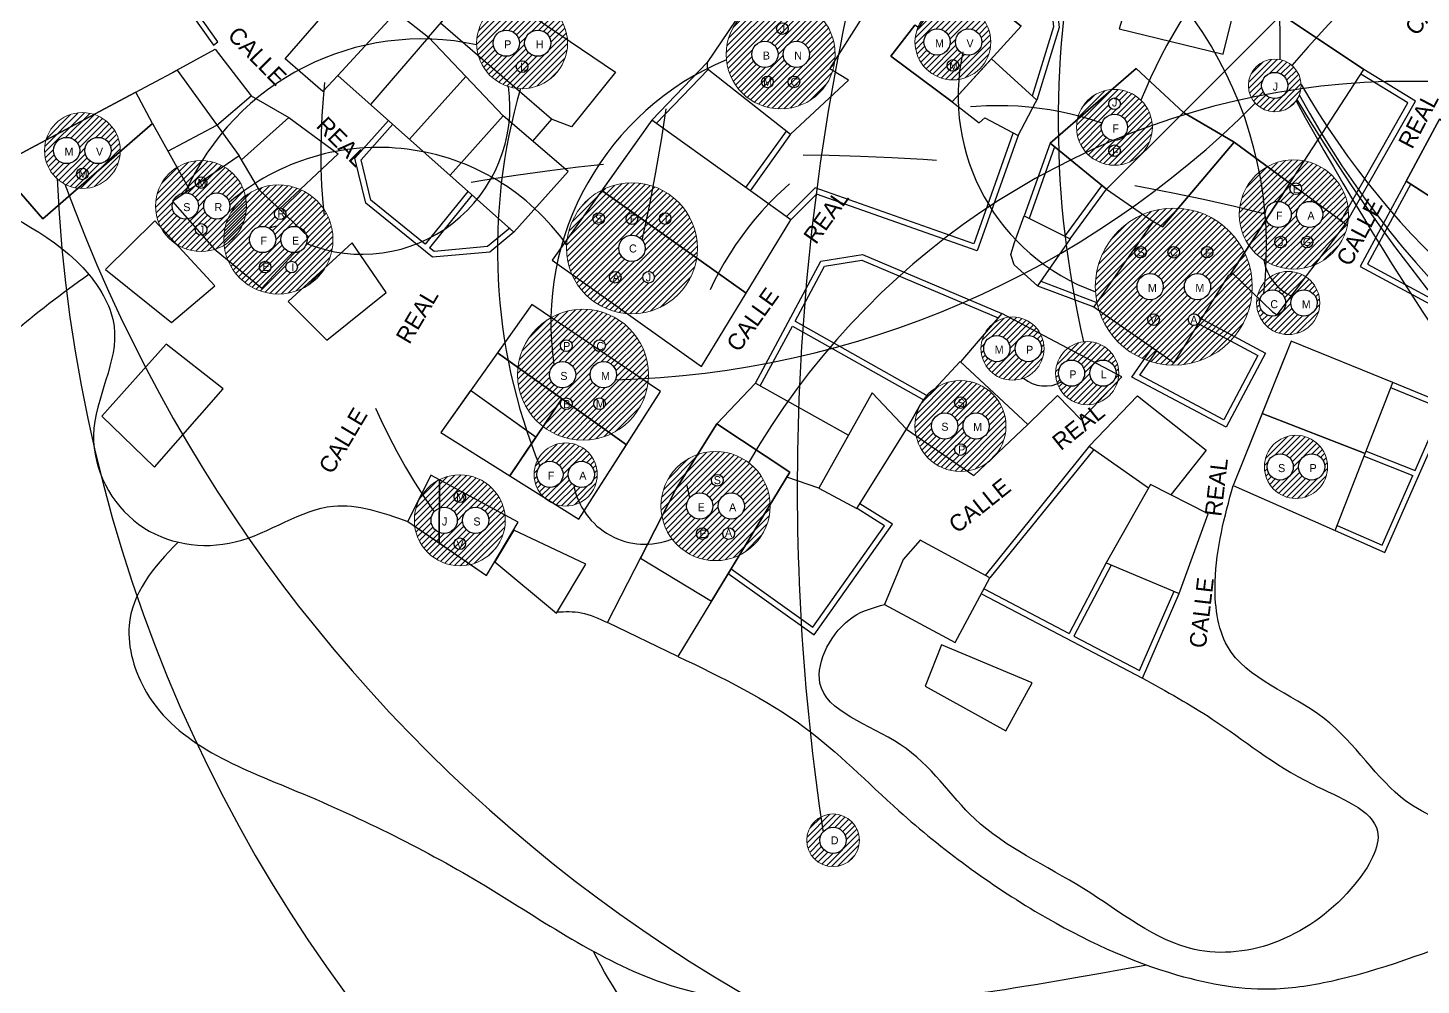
# Model space of a CAD drawing. Header units: metres. Extents: x 6005 to 6594, y -850 to -302.
# Drawn here: x 6209.6 to 6335, y -669.9 to -583.8 of the extents above; entities that cross this region are included whole.
import ezdxf

# ---------------------------------------------------------------- set-up
doc = ezdxf.new("R2010")
doc.units = ezdxf.units.M
doc.linetypes.add('ACAD_ISO03W100', pattern=[30, 12, -18])
for name, color, linetype in [('_Caminos', 2, 'Continuous'), ('_Proyeccion1', 3, 'Continuous'), ('_Tierras', 51, 'Continuous'), ('S_Cabezas familia', 3, 'Continuous'), ('S_Circulo grande', 191, 'Continuous'), ('S_ContornoViv', 2, 'Continuous'), ('S_Iniciales', 3, 'Continuous'), ('S_Lineas hermanos', 72, 'ACAD_ISO03W100'), ('S_Lineas hijos', 71, 'Continuous'), ('S_Sombreado', 191, 'Continuous'), ('S_Textos', 2, 'Continuous')]:
    doc.layers.add(name, color=color, linetype=linetype)

msp = doc.modelspace()

# ---------------------------------------------------------------- hatches: boundary and pattern name
at = {"layer": 'S_Sombreado', "lineweight": 0}
h = msp.add_hatch(dxfattribs=at)
h.set_pattern_fill('ANSI31', color=256, scale=0.12)
h.set_pattern_definition([(45, (-1548.68873, -571.69215), (-0.269407684, 0.269407684), [])])
h.paths.add_polyline_path([(6250.01, -585.16, 1), (6258.19, -585.16, 1)])
h.paths.add_polyline_path([(6253.86, -585.16, -1), (6251.51, -585.16, -1)], flags=16)
h.paths.add_polyline_path([(6256.69, -585.16, -1), (6254.34, -585.16, -1)], flags=16)
h.paths.add_polyline_path([(6253.6, -583.75), (6254.63, -583.75), (6254.63, -582.27), (6253.6, -582.27)], flags=24)
h.paths.add_polyline_path([(6253.67, -588.01), (6254.58, -588.01), (6254.58, -586.53), (6253.67, -586.53)], flags=24)
h.paths.add_polyline_path([(6255.06, -586.02), (6256.15, -586.02), (6256.15, -584.53), (6255.06, -584.53)], flags=8)
h.paths.add_polyline_path([(6252.23, -586.02), (6253.26, -586.02), (6253.26, -584.53), (6252.23, -584.53)], flags=8)
h = msp.add_hatch(dxfattribs=at)
h.set_pattern_fill('ANSI31', color=256, scale=0.12)
h.set_pattern_definition([(45, (-1525.42933, -552.73803), (-0.269407684, 0.269407684), [])])
h.paths.add_polyline_path([(6272.45, -586.16, 1), (6282.26, -586.16, 1)])
h.paths.add_polyline_path([(6277.12, -586.16, -1), (6274.77, -586.16, -1)], flags=16)
h.paths.add_polyline_path([(6279.95, -586.16, -1), (6277.6, -586.16, -1)], flags=16)
h.paths.add_polyline_path([(6276.69, -588.64, -1), (6275.65, -588.64, -1)], flags=0)
h.paths.add_polyline_path([(6278.01, -589.4), (6279.09, -589.4), (6279.09, -587.92), (6278.01, -587.92)], flags=24)
h.paths.add_polyline_path([(6277.07, -584.63), (6277.94, -584.63), (6277.94, -583.14), (6277.07, -583.14)], flags=24)
h.paths.add_polyline_path([(6275.52, -589.4), (6276.72, -589.4), (6276.72, -587.92), (6275.52, -587.92)], flags=24)
h.paths.add_polyline_path([(6278.32, -587.03), (6279.41, -587.03), (6279.41, -585.54), (6278.32, -585.54)], flags=8)
h.paths.add_polyline_path([(6275.5, -587.03), (6276.53, -587.03), (6276.53, -585.54), (6275.5, -585.54)], flags=8)
h = msp.add_hatch(dxfattribs=at)
h.set_pattern_fill('ANSI31', color=256, scale=0.12)
h.set_pattern_definition([(45, (-1509.9391, -589.0434), (-0.269407684, 0.269407684), [])])
h.paths.add_polyline_path([(6289.44, -585.05, 1), (6296.26, -585.05, 1)])
h.paths.add_polyline_path([(6292.61, -585.05, -1), (6290.26, -585.05, -1)], flags=16)
h.paths.add_polyline_path([(6295.44, -585.05, -1), (6293.09, -585.05, -1)], flags=16)
h.paths.add_polyline_path([(6293.37, -587.16, -1), (6292.33, -587.16, -1)], flags=0)
h.paths.add_polyline_path([(6292.26, -587.95), (6293.46, -587.95), (6293.46, -586.47), (6292.26, -586.47)], flags=24)
h.paths.add_polyline_path([(6293.89, -585.91), (6294.92, -585.91), (6294.92, -584.43), (6293.89, -584.43)], flags=8)
h.paths.add_polyline_path([(6290.99, -585.91), (6292.18, -585.91), (6292.18, -584.43), (6290.99, -584.43)], flags=8)
h = msp.add_hatch(dxfattribs=at)
h.set_pattern_fill('ANSI31', color=256, scale=0.12)
h.set_pattern_definition([(45, (-1480.98927, -621.01463), (-0.269407684, 0.269407684), [])])
h.paths.add_polyline_path([(6324.16, -588.96, 1), (6319.43, -588.96, 1)])
h.paths.add_polyline_path([(6320.62, -588.96, -1), (6322.97, -588.96, -1)], flags=16)
h.paths.add_polyline_path([(6321.4, -589.82), (6322.26, -589.82), (6322.26, -588.33), (6321.4, -588.33)], flags=8)
h = msp.add_hatch(dxfattribs=at)
h.set_pattern_fill('ANSI31', color=256, scale=0.12)
h.set_pattern_definition([(45, (-1513.0407, -596.7113), (-0.269407684, 0.269407684), [])])
h.paths.add_polyline_path([(6303.98, -592.72, 1), (6310.79, -592.72, 1)])
h.paths.add_polyline_path([(6308.56, -592.72, -1), (6306.21, -592.72, -1)], flags=16)
h.paths.add_polyline_path([(6306.86, -590.61, -1), (6307.91, -590.61, -1)], flags=16)
h.paths.add_polyline_path([(6306.96, -591.25), (6307.82, -591.25), (6307.82, -589.76), (6306.96, -589.76)], flags=24)
h.paths.add_polyline_path([(6306.9, -595.69), (6307.88, -595.69), (6307.88, -594.2), (6306.9, -594.2)], flags=24)
h.paths.add_polyline_path([(6306.93, -593.58), (6307.9, -593.58), (6307.9, -592.1), (6306.93, -592.1)], flags=8)
h = msp.add_hatch(dxfattribs=at)
h.set_pattern_fill('ANSI31', color=256, scale=0.12)
h.set_pattern_definition([(45, (-1588.2421, -598.79812), (-0.269407684, 0.269407684), [])])
h.paths.add_polyline_path([(6211.14, -594.81, 1), (6217.95, -594.81, 1)])
h.paths.add_polyline_path([(6214.31, -594.81, -1), (6211.96, -594.81, -1)], flags=16)
h.paths.add_polyline_path([(6217.14, -594.81, -1), (6214.78, -594.81, -1)], flags=16)
h.paths.add_polyline_path([(6215.07, -596.91, -1), (6214.03, -596.91, -1)], flags=0)
h.paths.add_polyline_path([(6213.95, -597.66), (6215.14, -597.66), (6215.14, -596.18), (6213.95, -596.18)], flags=24)
h.paths.add_polyline_path([(6215.58, -595.67), (6216.61, -595.67), (6216.61, -594.18), (6215.58, -594.18)], flags=8)
h.paths.add_polyline_path([(6212.68, -595.67), (6213.88, -595.67), (6213.88, -594.18), (6212.68, -594.18)], flags=8)
h = msp.add_hatch(dxfattribs=at)
h.set_pattern_fill('ANSI31', color=256, scale=0.12)
h.set_pattern_definition([(45, (-1577.5651, -586.33233), (-0.269407684, 0.269407684), [])])
h.paths.add_polyline_path([(6221.14, -599.8, 1), (6229.31, -599.8, 1)])
h.paths.add_polyline_path([(6224.98, -599.8, -1), (6222.63, -599.8, -1)], flags=16)
h.paths.add_polyline_path([(6227.81, -599.8, -1), (6225.46, -599.8, -1)], flags=16)
h.paths.add_polyline_path([(6225.75, -601.91, -1), (6224.7, -601.91, -1)], flags=16)
h.paths.add_polyline_path([(6224.66, -598.48), (6225.86, -598.48), (6225.86, -597), (6224.66, -597)], flags=24)
h.paths.add_polyline_path([(6224.82, -602.7), (6225.68, -602.7), (6225.68, -601.21), (6224.82, -601.21)], flags=24)
h.paths.add_polyline_path([(6226.19, -600.66), (6227.27, -600.66), (6227.27, -599.17), (6226.19, -599.17)], flags=8)
h.paths.add_polyline_path([(6223.39, -600.67), (6224.42, -600.67), (6224.42, -599.19), (6223.39, -599.19)], flags=8)
h = msp.add_hatch(dxfattribs=at)
h.set_pattern_fill('ANSI31', color=256, scale=0.12)
h.set_pattern_definition([(45, (-1479.26603, -567.1381), (-0.269407684, 0.269407684), [])])
h.paths.add_polyline_path([(6318.62, -600.56, 1), (6328.43, -600.56, 1)])
h.paths.add_polyline_path([(6323.28, -600.56, -1), (6320.93, -600.56, -1)], flags=16)
h.paths.add_polyline_path([(6323.16, -598.25, -1), (6324.21, -598.25, -1)], flags=16)
h.paths.add_polyline_path([(6326.11, -600.56, -1), (6323.76, -600.56, -1)], flags=16)
h.paths.add_polyline_path([(6325.23, -603.04, -1), (6324.19, -603.04, -1)], flags=0)
h.paths.add_polyline_path([(6324.1, -603.8), (6325.24, -603.8), (6325.24, -602.31), (6324.1, -602.31)], flags=24)
h.paths.add_polyline_path([(6323.17, -599.03), (6324.2, -599.03), (6324.2, -597.55), (6323.17, -597.55)], flags=24)
h.paths.add_polyline_path([(6321.9, -603.8), (6322.76, -603.8), (6322.76, -602.32), (6321.9, -602.32)], flags=24)
h.paths.add_polyline_path([(6324.56, -601.43), (6325.6, -601.43), (6325.6, -599.94), (6324.56, -599.94)], flags=8)
h.paths.add_polyline_path([(6321.65, -601.43), (6322.63, -601.43), (6322.63, -599.94), (6321.65, -599.94)], flags=8)
h = msp.add_hatch(dxfattribs=at)
h.set_pattern_fill('ANSI31', color=256, scale=0.12)
h.set_pattern_definition([(45, (-1558.36715, -551.4698), (-0.269407684, 0.269407684), [])])
h.paths.add_polyline_path([(6258.09, -603.6, 1), (6269.87, -603.6, 1)])
h.paths.add_polyline_path([(6265.15, -603.6, -1), (6262.8, -603.6, -1)], flags=16)
h.paths.add_polyline_path([(6266, -606.21, -1), (6264.95, -606.21, -1)], flags=16)
h.paths.add_polyline_path([(6266.64, -601.69), (6267.28, -601.69), (6267.28, -600.21), (6266.64, -600.21)], flags=24)
h.paths.add_polyline_path([(6263.52, -601.69), (6264.5, -601.69), (6264.5, -600.21), (6263.52, -600.21)], flags=24)
h.paths.add_polyline_path([(6260.45, -601.7), (6261.48, -601.7), (6261.48, -600.22), (6260.45, -600.22)], flags=24)
h.paths.add_polyline_path([(6265.02, -606.97), (6265.88, -606.97), (6265.88, -605.48), (6265.02, -605.48)], flags=24)
h.paths.add_polyline_path([(6262.05, -606.97), (6263.08, -606.97), (6263.08, -605.48), (6262.05, -605.48)], flags=24)
h.paths.add_polyline_path([(6263.49, -604.38), (6264.57, -604.38), (6264.57, -602.9), (6263.49, -602.9)], flags=8)
h = msp.add_hatch(dxfattribs=at)
h.set_pattern_fill('ANSI31', color=256, scale=0.12)
h.set_pattern_definition([(45, (-1570.6096, -569.38555), (-0.269407684, 0.269407684), [])])
h.paths.add_polyline_path([(6227.27, -602.81, 1), (6237.08, -602.81, 1)])
h.paths.add_polyline_path([(6231.94, -602.81, -1), (6229.59, -602.81, -1)], flags=16)
h.paths.add_polyline_path([(6231.82, -600.5, -1), (6232.86, -600.5, -1)], flags=16)
h.paths.add_polyline_path([(6234.77, -602.81, -1), (6232.42, -602.81, -1)], flags=16)
h.paths.add_polyline_path([(6233.89, -605.29, -1), (6232.85, -605.29, -1)], flags=16)
h.paths.add_polyline_path([(6233.06, -606.07), (6233.7, -606.07), (6233.7, -604.59), (6233.06, -604.59)], flags=24)
h.paths.add_polyline_path([(6231.83, -601.23), (6232.92, -601.23), (6232.92, -599.75), (6231.83, -599.75)], flags=24)
h.paths.add_polyline_path([(6230.48, -606.02), (6231.51, -606.02), (6231.51, -604.54), (6230.48, -604.54)], flags=24)
h.paths.add_polyline_path([(6233.14, -603.67), (6234.17, -603.67), (6234.17, -602.19), (6233.14, -602.19)], flags=8)
h.paths.add_polyline_path([(6230.31, -603.67), (6231.28, -603.67), (6231.28, -602.19), (6230.31, -602.19)], flags=8)
h = msp.add_hatch(dxfattribs=at)
h.set_pattern_fill('ANSI31', color=256, scale=0.12)
h.set_pattern_definition([(45, (-1490.0684, -535.4222), (-0.269407684, 0.269407684), [])])
h.paths.add_polyline_path([(6305.66, -607.05, 1), (6319.78, -607.05, 1)])
h.paths.add_polyline_path([(6316.03, -607.05, -1), (6313.68, -607.05, -1)], flags=16)
h.paths.add_polyline_path([(6311.76, -607.05, -1), (6309.41, -607.05, -1)], flags=16)
h.paths.add_polyline_path([(6315.06, -610.02, -1), (6314.02, -610.02, -1)], flags=16)
h.paths.add_polyline_path([(6314.03, -610.78), (6315.06, -610.78), (6315.06, -609.3), (6314.03, -609.3)], flags=24)
h.paths.add_polyline_path([(6315.26, -604.75), (6316.23, -604.75), (6316.23, -603.27), (6315.26, -603.27)], flags=24)
h.paths.add_polyline_path([(6314.4, -607.91), (6315.6, -607.91), (6315.6, -606.43), (6314.4, -606.43)], flags=8)
h.paths.add_polyline_path([(6310.39, -610.78), (6311.42, -610.78), (6311.42, -609.3), (6310.39, -609.3)], flags=24)
h.paths.add_polyline_path([(6312.16, -604.74), (6313.25, -604.74), (6313.25, -603.25), (6312.16, -603.25)], flags=24)
h.paths.add_polyline_path([(6309.23, -604.73), (6310.26, -604.73), (6310.26, -603.24), (6309.23, -603.24)], flags=24)
h.paths.add_polyline_path([(6310.14, -607.91), (6311.34, -607.91), (6311.34, -606.43), (6310.14, -606.43)], flags=8)
h = msp.add_hatch(dxfattribs=at)
h.set_pattern_fill('ANSI31', color=256, scale=0.12)
h.set_pattern_definition([(45, (-1479.7759, -627.86245), (-0.269407684, 0.269407684), [])])
h.paths.add_polyline_path([(6325.85, -608.52, 1), (6320.17, -608.52, 1)])
h.paths.add_polyline_path([(6323.25, -608.52, -1), (6325.6, -608.52, -1)], flags=16)
h.paths.add_polyline_path([(6320.42, -608.52, -1), (6322.77, -608.52, -1)], flags=16)
h.paths.add_polyline_path([(6323.98, -609.38), (6325.18, -609.38), (6325.18, -607.9), (6323.98, -607.9)], flags=8)
h.paths.add_polyline_path([(6321.17, -609.39), (6322.26, -609.39), (6322.26, -607.91), (6321.17, -607.91)], flags=8)
h = msp.add_hatch(dxfattribs=at)
h.set_pattern_fill('ANSI31', color=256, scale=0.12)
h.set_pattern_definition([(45, (-1543.2121, -562.84045), (-0.269407684, 0.269407684), [])])
h.paths.add_polyline_path([(6253.69, -614.97, 1), (6265.46, -614.97, 1)])
h.paths.add_polyline_path([(6261.6, -612.36, -1), (6260.55, -612.36, -1)], flags=16)
h.paths.add_polyline_path([(6258.6, -612.36, -1), (6257.56, -612.36, -1)], flags=16)
h.paths.add_polyline_path([(6262.59, -614.97, -1), (6260.24, -614.97, -1)], flags=16)
h.paths.add_polyline_path([(6258.91, -614.97, -1), (6256.56, -614.97, -1)], flags=16)
h.paths.add_polyline_path([(6261.6, -617.58, -1), (6260.55, -617.58, -1)], flags=16)
h.paths.add_polyline_path([(6258.6, -617.58, -1), (6257.56, -617.58, -1)], flags=16)
h = msp.add_hatch(dxfattribs=at)
h.set_pattern_fill('ANSI31', color=256, scale=0.12)
h.set_pattern_definition([(45, (-1504.57486, -631.9659), (-0.269407684, 0.269407684), [])])
h.paths.add_polyline_path([(6301.05, -612.62, 1), (6295.37, -612.62, 1)])
h.paths.add_polyline_path([(6298.45, -612.62, -1), (6300.8, -612.62, -1)], flags=16)
h.paths.add_polyline_path([(6295.62, -612.62, -1), (6297.97, -612.62, -1)], flags=16)
h.paths.add_polyline_path([(6299.18, -613.48), (6300.21, -613.48), (6300.21, -612), (6299.18, -612)], flags=8)
h.paths.add_polyline_path([(6296.35, -613.48), (6297.55, -613.48), (6297.55, -612), (6296.35, -612)], flags=8)
h = msp.add_hatch(dxfattribs=at)
h.set_pattern_fill('ANSI31', color=256, scale=0.12)
h.set_pattern_definition([(45, (-1497.85617, -634.17485), (-0.269407684, 0.269407684), [])])
h.paths.add_polyline_path([(6307.77, -614.83, 1), (6302.09, -614.83, 1)])
h.paths.add_polyline_path([(6305.17, -614.83, -1), (6307.52, -614.83, -1)], flags=16)
h.paths.add_polyline_path([(6302.34, -614.83, -1), (6304.69, -614.83, -1)], flags=16)
h.paths.add_polyline_path([(6305.9, -615.69), (6306.82, -615.69), (6306.82, -614.21), (6305.9, -614.21)], flags=8)
h.paths.add_polyline_path([(6303.07, -615.69), (6304.1, -615.69), (6304.1, -614.21), (6303.07, -614.21)], flags=8)
h = msp.add_hatch(dxfattribs=at)
h.set_pattern_fill('ANSI31', color=256, scale=0.12)
h.set_pattern_definition([(45, (-1509.2607, -606.1231), (-0.269407684, 0.269407684), [])])
h.paths.add_polyline_path([(6289.44, -619.59, 1), (6297.62, -619.59, 1)])
h.paths.add_polyline_path([(6293.29, -619.59, -1), (6290.94, -619.59, -1)], flags=16)
h.paths.add_polyline_path([(6296.12, -619.59, -1), (6293.77, -619.59, -1)], flags=16)
h.paths.add_polyline_path([(6294.05, -621.7, -1), (6293.01, -621.7, -1)], flags=16)
h.paths.add_polyline_path([(6293.05, -618.28), (6294.08, -618.28), (6294.08, -616.8), (6293.05, -616.8)], flags=24)
h.paths.add_polyline_path([(6293.06, -622.46), (6294.1, -622.46), (6294.1, -620.97), (6293.06, -620.97)], flags=24)
h.paths.add_polyline_path([(6294.42, -620.41), (6295.62, -620.41), (6295.62, -618.93), (6294.42, -618.93)], flags=8)
h.paths.add_polyline_path([(6291.58, -620.41), (6292.61, -620.41), (6292.61, -618.93), (6291.58, -618.93)], flags=8)
h = msp.add_hatch(dxfattribs=at)
h.set_pattern_fill('ANSI31', color=256, scale=0.12)
h.set_pattern_definition([(45, (-1544.77232, -643.28623), (-0.269407684, 0.269407684), [])])
h.paths.add_polyline_path([(6260.85, -623.94, 1), (6255.18, -623.94, 1)])
h.paths.add_polyline_path([(6258.25, -623.94, -1), (6260.61, -623.94, -1)], flags=16)
h.paths.add_polyline_path([(6255.43, -623.94, -1), (6257.78, -623.94, -1)], flags=16)
h.paths.add_polyline_path([(6259.06, -624.8), (6260.09, -624.8), (6260.09, -623.32), (6259.06, -623.32)], flags=8)
h.paths.add_polyline_path([(6256.15, -624.8), (6257.12, -624.8), (6257.12, -623.32), (6256.15, -623.32)], flags=8)
h = msp.add_hatch(dxfattribs=at)
h.set_pattern_fill('ANSI31', color=256, scale=0.12)
h.set_pattern_definition([(45, (-1479.0793, -642.60238), (-0.269407684, 0.269407684), [])])
h.paths.add_polyline_path([(6326.55, -623.26, 1), (6320.87, -623.26, 1)])
h.paths.add_polyline_path([(6323.95, -623.26, -1), (6326.3, -623.26, -1)], flags=16)
h.paths.add_polyline_path([(6321.12, -623.26, -1), (6323.47, -623.26, -1)], flags=16)
h.paths.add_polyline_path([(6324.67, -624.12), (6325.7, -624.12), (6325.7, -622.64), (6324.67, -622.64)], flags=8)
h.paths.add_polyline_path([(6321.88, -624.13), (6322.91, -624.13), (6322.91, -622.65), (6321.88, -622.65)], flags=8)
h = msp.add_hatch(dxfattribs=at)
h.set_pattern_fill('ANSI31', color=256, scale=0.12)
h.set_pattern_definition([(45, (-1531.29312, -593.3528), (-0.269407684, 0.269407684), [])])
h.paths.add_polyline_path([(6266.59, -626.78, 1), (6276.4, -626.78, 1)])
h.paths.add_polyline_path([(6271.26, -626.78, -1), (6268.9, -626.78, -1)], flags=16)
h.paths.add_polyline_path([(6271.14, -624.46, -1), (6272.18, -624.46, -1)], flags=16)
h.paths.add_polyline_path([(6274.09, -626.78, -1), (6271.73, -626.78, -1)], flags=16)
h.paths.add_polyline_path([(6273.21, -629.26, -1), (6272.16, -629.26, -1)], flags=16)
h.paths.add_polyline_path([(6272.17, -629.95), (6273.2, -629.95), (6273.2, -628.46), (6272.17, -628.46)], flags=24)
h.paths.add_polyline_path([(6271.12, -625.21), (6272.15, -625.21), (6272.15, -623.73), (6271.12, -623.73)], flags=24)
h.paths.add_polyline_path([(6269.79, -630.03), (6270.82, -630.03), (6270.82, -628.55), (6269.79, -628.55)], flags=24)
h.paths.add_polyline_path([(6272.53, -627.64), (6273.57, -627.64), (6273.57, -626.16), (6272.53, -626.16)], flags=8)
h.paths.add_polyline_path([(6269.63, -627.64), (6270.66, -627.64), (6270.66, -626.16), (6269.63, -626.16)], flags=8)
h = msp.add_hatch(dxfattribs=at)
h.set_pattern_fill('ANSI31', color=256, scale=0.12)
h.set_pattern_definition([(45, (-1554.28663, -614.5963), (-0.269407684, 0.269407684), [])])
h.paths.add_polyline_path([(6244.41, -628.06, 1), (6252.59, -628.06, 1)])
h.paths.add_polyline_path([(6248.26, -628.06, -1), (6245.91, -628.06, -1)], flags=16)
h.paths.add_polyline_path([(6251.09, -628.06, -1), (6248.74, -628.06, -1)], flags=16)
h.paths.add_polyline_path([(6247.91, -626.74), (6249.11, -626.74), (6249.11, -625.25), (6247.91, -625.25)], flags=24)
h.paths.add_polyline_path([(6248.01, -631), (6249.04, -631), (6249.04, -629.52), (6248.01, -629.52)], flags=24)
h.paths.add_polyline_path([(6249.5, -628.93), (6250.53, -628.93), (6250.53, -627.45), (6249.5, -627.45)], flags=8)
h.paths.add_polyline_path([(6246.69, -628.92), (6247.55, -628.92), (6247.55, -627.44), (6246.69, -627.44)], flags=8)
h = msp.add_hatch(dxfattribs=at)
h.set_pattern_fill('ANSI31', color=256, scale=0.12)
h.set_pattern_definition([(45, (-1520.7135, -688.89433), (-0.269407684, 0.269407684), [])])
h.paths.add_polyline_path([(6284.44, -656.84, 1), (6279.71, -656.84, 1)])
h.paths.add_polyline_path([(6280.9, -656.84, -1), (6283.25, -656.84, -1)], flags=16)
h.paths.add_polyline_path([(6281.6, -657.6), (6282.69, -657.6), (6282.69, -656.11), (6281.6, -656.11)], flags=8)

# ---------------------------------------------------------------- linework, layer by layer
at = {"layer": '_Caminos', "color": 2}
for points, knots in [([(6286.78, -324.01), (6288.68, -332.07), (6290.58, -340.12), (6292.49, -348.18), (6294.14, -355.18), (6297.51, -369.44), (6294.88, -394.75), (6277.76, -413.07), (6266.44, -431.54), (6256.19, -446.37), (6239.62, -453.13), (6220.6, -455.62), (6203.15, -459.58), (6187.23, -463.57), (6179.38, -476.23), (6165.66, -474.88), (6150.91, -478.06), (6141.77, -491.32), (6134.7, -506.72), (6120.48, -513.39), (6107.61, -520.01), (6093.21, -527.28), (6088.22, -545.04), (6082.39, -561.12), (6086.91, -573.31), (6082.74, -582.75), (6064.85, -577.83), (6052.59, -580), (6044.43, -581.45), (6035.25, -583.07), (6026.06, -584.7), (6016.88, -586.32)], [-24.839508, -24.839508, -24.839508, -24.839508, 0, 0, 0, 21.588922, 43.948709, 72.761188, 93.944318, 109.793974, 125.298735, 145.661672, 167.41147, 179.462701, 193.447242, 206.615734, 217.366774, 237.643811, 251.249263, 267.361773, 282.151057, 295.985243, 313.050862, 334.654341, 345.808095, 349.659961, 362.887706, 389.188305, 389.188305, 389.188305, 418.79511, 418.79511, 418.79511, 418.79511]), ([(6247.37, -559.36), (6244.51, -559.24), (6238.5, -559), (6232.11, -567.08), (6222.59, -569.56), (6210.95, -567.89), (6201.13, -577.12), (6188.74, -581.86), (6177.13, -581.78), (6167.92, -579.27), (6153.53, -585.77), (6132.07, -583.4), (6112.33, -580.88), (6091.12, -585.52), (6090.69, -570.95), (6089.56, -557.86), (6093.98, -541.58), (6103.27, -528.02), (6118, -519.19), (6134.92, -511.7), (6148.05, -498.53), (6152.06, -480.44), (6168.75, -477.18), (6183.45, -478.48), (6189.97, -467.02), (6205.01, -464.49), (6220.43, -463.08), (6236.19, -464.4), (6251.5, -466.28), (6258.17, -481.93), (6250.42, -495), (6255.32, -506.53), (6257.79, -518.43), (6252.82, -529.67), (6255.5, -540.8), (6255.08, -547.52), (6254.94, -549.84)], [0, 0, 0, 0, 8.130917, 17.070378, 28.403457, 36.167094, 51.06663, 65.339898, 75.353208, 85.666258, 92.650496, 121.441964, 145.596076, 161.021712, 167.987602, 183.346558, 202.840818, 216.311655, 231.773331, 253.449587, 271.808812, 285.669457, 304.192254, 316.121683, 326.802544, 338.788336, 359.41871, 373.764128, 386.788851, 402.810887, 414.622566, 429.217312, 437.618111, 450.648287, 463.879272, 470.845118, 470.845118, 470.845118, 470.845118]), ([(6016.88, -591.99), (6023.13, -591.5), (6029.38, -591.02), (6035.63, -590.53), (6060.97, -588.57), (6097.39, -585.74), (6145.18, -588.17), (6170.92, -590.46), (6192.05, -589.15), (6202.92, -598.81), (6213.84, -603.04), (6218.96, -612.11), (6213.66, -619.95), (6218.72, -629.68), (6228.86, -631.28), (6236.16, -625.49), (6241.55, -627.37), (6243.82, -628.16)], [-18.799306, -18.799306, -18.799306, -18.799306, 0, 0, 0, 76.198751, 109.545324, 142.892053, 154.904855, 170.529669, 184.117814, 189.251443, 199.230893, 208.209895, 217.035991, 226.442782, 233.270865, 233.270865, 233.270865, 233.270865]), ([(6382.75, -629.99), (6384.72, -633.45), (6387.65, -638.58), (6392.52, -648.19), (6385.5, -655.76), (6376.83, -662.06), (6366.93, -657.5), (6356.61, -660.04), (6345.79, -656.73), (6333.34, -655.58), (6327.18, -644.75), (6317.04, -641.7), (6316.03, -632.42), (6317.29, -627.74), (6318.05, -624.94)], [0, 0, 0, 0, 12.206127, 18.13048, 29.997755, 37.97349, 48.882616, 58.792418, 68.918479, 82.707954, 93.160201, 104.023514, 109.952869, 118.710214, 118.710214, 118.710214, 118.710214]), ([(6257.33, -849.64), (6267.96, -837.16), (6278.59, -824.67), (6289.21, -812.18), (6292.89, -807.86), (6302.6, -796.45), (6320.38, -788.37), (6331.82, -775.04), (6338.64, -762.35), (6342.84, -750.03), (6349.43, -736.15), (6363.04, -736.48), (6374.9, -739.38), (6381.55, -731.33), (6387.4, -725.25), (6392.35, -716.67), (6401.11, -714.28), (6406.91, -705.38), (6403.8, -693.36), (6394.5, -685.37), (6386.86, -679.03), (6379.94, -674.01), (6380.05, -665.38), (6387.25, -659.71), (6396.71, -650.19), (6393.25, -643.35), (6393.7, -631.48), (6395.22, -632.83), (6395.33, -632.92)], [-48.832342, -48.832342, -48.832342, -48.832342, 0, 0, 0, 16.903658, 44.603763, 56.589124, 69.043457, 87.295234, 97.061105, 111.18601, 123.345441, 130.226078, 140.199317, 149.548139, 158.33582, 165.775513, 179.028203, 191.065422, 201.972567, 209.7437, 214.576405, 225.35235, 236.34073, 249.397107, 254.818111, 255.209003, 255.209003, 255.209003, 255.209003]), ([(6309.89, -642.26), (6312.05, -643.45), (6317.41, -646.39), (6323.19, -651.41), (6332.8, -654.87), (6327.1, -664.71), (6315.26, -669.39), (6304.78, -660.64), (6294.57, -656.18), (6289.46, -647.51), (6278.54, -644.54), (6282.62, -636.75), (6285.73, -635.9), (6286.71, -635.64)], [0, 0, 0, 0, 7.287349, 18.029245, 25.266066, 30.439021, 46.022416, 57.349041, 68.995972, 78.483597, 87.571136, 94.216211, 97.272397, 97.272397, 97.272397, 97.272397]), ([(6268.12, -640.3), (6272.07, -642.2), (6279.46, -645.76), (6288.84, -655.44), (6299.8, -663.49), (6311.4, -668.98), (6320.86, -670.65), (6330.44, -668.92), (6340.11, -665.13), (6352.95, -660.1), (6364.38, -663.72), (6378.74, -665.3), (6376.56, -678.83), (6390.38, -686.25), (6402.96, -695.32), (6401.58, -710.1), (6390.38, -714.3), (6384.72, -724.86), (6376.17, -734.85), (6363.18, -734.91), (6349.62, -733.37), (6340.5, -746.94), (6338.22, -762.75), (6326.58, -779.94), (6302.17, -796.37), (6282.66, -808.56), (6269.79, -816.59), (6252.15, -827.61), (6234.51, -838.63), (6216.87, -849.64)], [0, 0, 0, 0, 13.025819, 24.388762, 40.065599, 53.641491, 62.595403, 68.302431, 82.525195, 94.287363, 107.479325, 120.246299, 127.210842, 141.7046, 161.676748, 169.749183, 180.457956, 193.385477, 205.567682, 216.997799, 230.805712, 243.045656, 260.607784, 279.233403, 302.810592, 348.374104, 348.374104, 348.374104, 410.867226, 410.867226, 410.867226, 410.867226])]:
    msp.add_open_spline(points, degree=3, knots=knots, dxfattribs=at)
at = {"layer": '_Proyeccion1', "color": 2}
for points in [[(6205.06, -580.03), (6218.51, -574.3), (6226.33, -585.34), (6226.74, -585.05), (6218.69, -573.68), (6204.9, -579.56)], [(6301.53, -580.17), (6301.89, -583.69), (6299.99, -589.92)], [(6301.97, -579.57), (6302.4, -583.74), (6300.4, -590.29)], [(6265.76, -592.08), (6270.75, -586.9)], [(6266.17, -592.37), (6270.85, -587.52)], [(6328.15, -601.43), (6334.45, -590.36), (6329.81, -587.51)], [(6327.71, -601.18), (6333.78, -590.53), (6329.55, -587.93)], [(6253.37, -602.14), (6251.19, -603.94), (6246.04, -604.4), (6240.04, -599.55), (6239.06, -595.51), (6242.09, -592.11)], [(6245.39, -603.23), (6240.49, -599.27), (6239.61, -595.65), (6242.46, -592.44)], [(6277.85, -593.06), (6274.2, -598.14)], [(6278.25, -593.35), (6274.6, -598.43)], [(6298.25, -593.29), (6294.73, -603.2), (6280.46, -598.17), (6277.91, -600.7)], [(6298.72, -593.46), (6295.03, -603.83), (6280.59, -598.75), (6278.26, -601.05)], [(6301.59, -594.14), (6299.25, -600.69)], [(6302, -594.47), (6299.7, -600.91)], [(6333.61, -597.57), (6329.47, -605.24), (6343.23, -612.65), (6344.06, -611.48)], [(6249.23, -598.49), (6245.39, -603.23)], [(6249.62, -598.8), (6245.78, -603.55)], [(6302.98, -602.44), (6306.26, -597.98)], [(6303.39, -602.74), (6306.67, -598.28)], [(6334.05, -597.8), (6330.15, -605.03), (6335.8, -608.08)], [(6252.99, -601.8), (6250.99, -603.45), (6246.2, -603.89), (6245.78, -603.55)], [(6275.08, -615.73), (6280.97, -604.77), (6284.71, -604.16), (6297.25, -609.46)], [(6278.65, -610.16), (6281.3, -605.22), (6284.65, -604.68), (6296.91, -609.86)], [(6300.76, -606.55), (6305.79, -608.47)], [(6300.47, -606.97), (6305.52, -608.87)], [(6278.65, -610.16), (6290.62, -616.89)], [(6315.21, -609.96), (6320.97, -613.03), (6317.42, -619.7), (6308.94, -615.19), (6310.78, -612.54)], [(6275.52, -615.97), (6278.41, -610.6)], [(6278.41, -610.6), (6290.27, -617.26)], [(6314.98, -610.4), (6320.29, -613.23), (6317.21, -619.02), (6309.67, -615.01), (6311.19, -612.83)], [(6327.22, -628.98), (6331.71, -630.96), (6337.52, -617.76), (6332.43, -615.68)], [(6334.42, -623.57), (6336.86, -618.03), (6332.24, -616.14)], [(6305.14, -621.38), (6295.75, -633.02)], [(6305.53, -621.69), (6296.18, -633.25)], [(6329.83, -622.31), (6334.22, -624.02)], [(6330.02, -621.84), (6334.42, -623.57)], [(6327.42, -628.52), (6331.46, -630.3), (6334.22, -624.02)], [(6272.64, -632.86), (6280.37, -638.36), (6287.41, -628.4), (6284.49, -626.58)], [(6272.91, -632.43), (6280.25, -637.66), (6286.69, -628.55), (6284.23, -627)], [(6306.63, -631.88), (6303.3, -638.24)], [(6307.08, -632.11), (6303.74, -638.47)], [(6295.41, -634.67), (6309.89, -642.26), (6313.21, -634.65)], [(6295.65, -634.23), (6303.3, -638.24)], [(6303.74, -638.47), (6309.64, -641.57), (6312.76, -634.45)]]:
    msp.add_lwpolyline(points, dxfattribs=at)
at = {"layer": '_Tierras', "color": 2}
for points, knots in [([(6215.12, -605.95), (6212.7, -607.71), (6207.68, -611.42), (6201.13, -618.53), (6193.82, -631.91), (6187.41, -624.05), (6183.66, -621.31), (6180.89, -619.56), (6178.41, -617.95), (6173.87, -620.05), (6170.78, -623.98), (6168.55, -630.16), (6163.33, -629.55), (6158.64, -629.94), (6151.43, -632.28), (6148.06, -640.05), (6142.88, -646.05), (6140.85, -652.07), (6140.23, -654.9), (6139.94, -656.17)], [0.823017, 0.823017, 0.823017, 0.823017, 9.640792, 19.251323, 32.766332, 39.953787, 43.428505, 47.052308, 50.135787, 51.119521, 61.528493, 65.485062, 67.605223, 75.919045, 80.325793, 89.290825, 99.384296, 104.193718, 108.100955, 108.100955, 108.100955, 108.100955]), ([(6223.17, -630.03), (6220.9, -632.3), (6217.65, -636.35), (6220.96, -647.5), (6235.22, -652.64), (6250.62, -660.28), (6268.78, -673.14), (6287.01, -671.55), (6298, -670.25), (6310.29, -668.05)], [2.530773, 2.530773, 2.530773, 2.530773, 11.389899, 17.63668, 33.812916, 52.783295, 70.888725, 98.29627, 104.208142, 104.208142, 104.208142, 104.208142]), ([(6257.25, -636.3), (6257.98, -636.27), (6259.56, -636.22), (6261, -636.9), (6261.77, -637.26)], [0, 0, 0, 0, 2.163087, 4.677398, 4.677398, 4.677398, 4.677398]), ([(6154.67, -643.05), (6159.59, -644.3), (6174.04, -647.96), (6190.23, -662.58), (6211.97, -671.8), (6223.01, -680.13), (6228.95, -684.61)], [0, 0, 0, 0, 15.097312, 44.292064, 63.34744, 85.578549, 85.578549, 85.578549, 85.578549]), ([(6310.03, -695.86), (6302.42, -690.62), (6289.06, -681.99), (6267.78, -678.92), (6262.25, -670.19), (6260.52, -666.83)], [3.442511, 3.442511, 3.442511, 3.442511, 31.224009, 51.266143, 62.183388, 62.183388, 62.183388, 62.183388])]:
    msp.add_open_spline(points, degree=3, knots=knots, dxfattribs=at)
at = {"layer": 'S_Cabezas familia'}
for centre, radius in [((6252.68, -585.16), 1.18), ((6255.51, -585.16), 1.18), ((6277.52, -583.85), 0.523), ((6291.43, -585.05), 1.18), ((6294.26, -585.05), 1.18), ((6275.94, -586.16), 1.18), ((6278.77, -586.16), 1.18), ((6254.1, -587.27), 0.523), ((6292.85, -587.16), 0.523), ((6276.17, -588.64), 0.523), ((6278.55, -588.64), 0.523), ((6321.8, -588.96), 1.18), ((6307.39, -590.61), 0.523), ((6307.38, -592.72), 1.18), ((6213.13, -594.81), 1.18), ((6215.96, -594.81), 1.18), ((6307.39, -594.83), 0.523), ((6214.55, -596.91), 0.523), ((6225.23, -597.69), 0.523), ((6323.69, -598.25), 0.523), ((6223.81, -599.8), 1.18), ((6226.64, -599.8), 1.18), ((6232.34, -600.5), 0.523), ((6322.11, -600.56), 1.18), ((6324.94, -600.56), 1.18), ((6225.23, -601.91), 0.523), ((6260.99, -600.93), 0.523), ((6263.98, -600.94), 0.523), ((6266.97, -600.93), 0.523), ((6230.76, -602.81), 1.18), ((6233.59, -602.81), 1.18), ((6263.98, -603.6), 1.18), ((6322.33, -603.04), 0.523), ((6324.71, -603.04), 0.523), ((6309.73, -603.95), 0.523), ((6312.72, -603.96), 0.523), ((6315.71, -603.95), 0.523), ((6230.99, -605.29), 0.523), ((6233.37, -605.29), 0.523), ((6262.48, -606.21), 0.523), ((6265.48, -606.21), 0.523), ((6310.59, -607.05), 1.18), ((6314.85, -607.05), 1.18), ((6321.6, -608.52), 1.18), ((6324.43, -608.52), 1.18), ((6310.9, -610.02), 0.523), ((6314.54, -610.02), 0.523), ((6296.8, -612.62), 1.18), ((6299.63, -612.62), 1.18), ((6258.08, -612.36), 0.523), ((6261.07, -612.36), 0.523), ((6257.74, -614.97), 1.18), ((6261.41, -614.97), 1.18), ((6303.52, -614.83), 1.18), ((6306.35, -614.83), 1.18), ((6258.08, -617.58), 0.523), ((6261.07, -617.58), 0.523), ((6293.53, -617.48), 0.523), ((6292.11, -619.59), 1.18), ((6294.94, -619.59), 1.18), ((6293.53, -621.7), 0.523), ((6256.6, -623.94), 1.18), ((6259.43, -623.94), 1.18), ((6322.29, -623.26), 1.18), ((6325.12, -623.26), 1.18), ((6271.66, -624.46), 0.523), ((6248.5, -625.95), 0.523), ((6270.08, -626.78), 1.18), ((6272.91, -626.78), 1.18), ((6247.09, -628.06), 1.18), ((6249.92, -628.06), 1.18), ((6270.31, -629.26), 0.523), ((6272.68, -629.26), 0.523), ((6248.5, -630.17), 0.523), ((6282.07, -656.84), 1.18)]:
    msp.add_circle(centre, radius, dxfattribs=at)
at = {"layer": 'S_Circulo grande', "lineweight": 20}
for centre, radius in [((6254.1, -585.16), 4.09), ((6277.36, -586.16), 4.91), ((6292.85, -585.05), 3.41), ((6321.8, -588.96), 2.37), ((6307.38, -592.72), 3.41), ((6214.55, -594.81), 3.41), ((6225.22, -599.8), 4.09), ((6323.52, -600.56), 4.91), ((6263.98, -603.6), 5.89), ((6232.18, -602.81), 4.91), ((6312.72, -607.05), 7.06), ((6323.01, -608.52), 2.84), ((6259.58, -614.97), 5.89), ((6298.21, -612.62), 2.84), ((6304.93, -614.83), 2.84), ((6293.53, -619.59), 4.09), ((6258.02, -623.94), 2.84), ((6323.71, -623.26), 2.84), ((6271.5, -626.78), 4.91), ((6248.5, -628.06), 4.09), ((6282.07, -656.84), 2.37)]:
    msp.add_circle(centre, radius, dxfattribs=at)
at = {"layer": 'S_ContornoViv'}
for points in [[(6270.76, -587.44), (6278.25, -593.35), (6283.46, -588.48), (6281.78, -587.47), (6285.73, -581.21), (6284.18, -580.26), (6288.47, -572.33), (6282.96, -569.35), (6278.2, -576.72), (6277.79, -576.45), (6270.75, -586.9), (6270.76, -587.44)], [(6293.17, -578.95), (6299, -583.62), (6292.77, -590.44), (6287.26, -586.34), (6289.43, -583.55)], [(6309.52, -578.28), (6307.81, -583.87), (6317.16, -586.16), (6318.63, -580.17), (6309.52, -578.28)], [(6237.52, -588.05), (6236.18, -589.51), (6232.79, -586.58), (6239.01, -579.38), (6245.68, -584.61), (6250.17, -579.39), (6250.18, -579.39)], [(6256.75, -591.98), (6246.75, -583.36), (6250.18, -579.39), (6262.5, -587.76), (6258.55, -592.69), (6256.75, -591.98)], [(6237.52, -588.05), (6242.8, -582.35)], [(6313.58, -591.39), (6322.41, -582.59), (6329.81, -587.51), (6329.81, -587.51)], [(6245.68, -584.61), (6240.47, -590.67)], [(6245.68, -584.61), (6252.39, -591.68)], [(6222.65, -587.8), (6226.48, -585.7), (6229.73, -589.89), (6233.11, -591.83), (6237.56, -595.12), (6237.56, -595.12)], [(6220.85, -592.38), (6210.99, -600.95), (6206.84, -596.21), (6218.33, -590.1), (6223.07, -587.58), (6223.07, -587.58), (6223.07, -587.58), (6223.07, -587.58)], [(6223.07, -587.58), (6228.64, -595.3)], [(6292.77, -590.44), (6295.2, -592.32), (6295.71, -591.87), (6298.72, -593.46), (6300.29, -590.5), (6300.4, -590.29), (6296.32, -586.56)], [(6309.34, -587.44), (6313.58, -591.39), (6306.67, -598.28), (6301.59, -594.14), (6309.34, -587.44)], [(6323.15, -597.75), (6329.81, -587.51)], [(6237.52, -588.05), (6253.37, -602.14), (6258.24, -596.69), (6252.39, -591.68), (6252.39, -591.68)], [(6243.98, -593.79), (6249.04, -588.14)], [(6220.85, -592.38), (6219.35, -589.56)], [(6226.64, -592.52), (6229.73, -589.89)], [(6313.58, -591.39), (6318.16, -594.07)], [(6220.85, -592.38), (6224.17, -598.36)], [(6222.22, -594.86), (6226.64, -592.52)], [(6228.85, -595.64), (6233.11, -591.83)], [(6252.39, -591.68), (6247.63, -597.04)], [(6256.75, -591.98), (6255.05, -593.96)], [(6256.81, -604.67), (6270.25, -614.23), (6278.26, -601.05), (6265.76, -592.08), (6256.81, -604.67)], [(6333.61, -597.57), (6336.62, -591.98), (6357.19, -605.31), (6353.56, -610.4), (6333.61, -597.57)], [(6232.25, -600.07), (6237.56, -595.12)], [(6305.52, -608.87), (6312.75, -613.91), (6317.67, -606.01), (6317.99, -605.85), (6321.59, -609.33), (6322.03, -609.58), (6328.15, -601.43), (6318.16, -594.07)], [(6318.16, -594.07), (6311.71, -601.68), (6310.85, -601.18), (6305.52, -608.87)], [(6222.65, -599.4), (6226.39, -603.65), (6230.68, -607.2), (6234.91, -602.61), (6231.52, -599.37), (6230.47, -598.37), (6228.64, -595.3), (6222.65, -599.4)], [(6317.83, -605.93), (6323.15, -597.75)], [(6274.25, -607.64), (6261.26, -598.41)], [(6306.67, -598.28), (6310.85, -601.18)], [(6222.56, -610.27), (6226.46, -606.99), (6221.07, -601.14), (6216.64, -605.51), (6222.56, -610.27)], [(6303.39, -602.74), (6300.47, -606.97), (6298.35, -605.09), (6298.07, -604.15), (6298.38, -603.08), (6299.25, -600.69), (6303.39, -602.74)], [(6233.06, -608.4), (6236.54, -611.86), (6241.88, -607.59), (6238.82, -603.12), (6233.06, -608.4)], [(6246.78, -620.17), (6259.21, -627.96), (6266.54, -616.48), (6254.98, -608.67), (6246.78, -620.17)], [(6293.54, -613.81), (6299.58, -619.44), (6302.25, -616.84), (6304.38, -619.03), (6308.04, -615.16), (6297.25, -609.46), (6293.54, -613.81)], [(6216.29, -618.71), (6221.03, -623.28), (6227.2, -616.25), (6222.07, -612.23), (6216.29, -618.71)], [(6318.05, -624.94), (6327.22, -628.98), (6332.43, -615.68), (6323.29, -611.95), (6318.05, -624.94)], [(6263.48, -621.27), (6251.97, -613.05)], [(6288.67, -619.88), (6289.96, -617.59), (6293.51, -613.78)], [(6255.36, -620.61), (6249.46, -616.4)], [(6271.62, -619.4), (6275.08, -615.73), (6283.45, -620.42), (6280.79, -625.17), (6277.92, -624.19)], [(6253, -624.06), (6257.68, -617.13)], [(6280.79, -625.17), (6284.22, -627), (6288.67, -619.88), (6285.59, -616.61), (6280.79, -625.17)], [(6309.44, -616.87), (6305.11, -621.4), (6310.45, -625.14)], [(6309.44, -616.87), (6315.63, -621.77), (6312.46, -625.77)], [(6320.67, -618.45), (6329.92, -622.07)], [(6261.77, -637.26), (6267.91, -625.33), (6271.62, -619.4), (6278.19, -623.74), (6268.12, -640.3), (6261.77, -637.26)], [(6288.67, -619.88), (6294.72, -624.02), (6299.58, -619.44)], [(6245.88, -624), (6243.82, -628.16), (6250.91, -633.04), (6253.76, -628.24), (6245.88, -624)], [(6306.63, -631.88), (6313.21, -634.65), (6315.81, -627.49), (6310.63, -624.83), (6306.63, -631.88)], [(6251.65, -631.79), (6257.19, -636.4), (6259.84, -632.02), (6253.35, -628.94)], [(6286.71, -635.64), (6293.05, -639.05), (6296.18, -633.25), (6289.91, -629.86), (6288.37, -631.6), (6286.71, -635.64)], [(6264.75, -631.47), (6271.13, -635.35)], [(6290.36, -642.99), (6297.62, -646.99), (6299.99, -642.69), (6291.83, -639.27), (6290.36, -642.99)]]:
    msp.add_lwpolyline(points, dxfattribs=at)
for points in [[(6281.78, -587.47), (6285.73, -581.21), (6284.18, -580.26), (6278.2, -576.72), (6277.79, -576.45), (6270.75, -586.9), (6270.76, -587.44), (6278.25, -593.35), (6283.46, -588.48), (6281.78, -587.47)], [(6299, -583.62), (6293.17, -578.95), (6292.99, -579.16), (6289.77, -583.74), (6289.43, -583.55), (6287.26, -586.34), (6292.77, -590.44), (6299, -583.62)], [(6329.81, -587.51), (6322.41, -582.59), (6313.58, -591.39), (6318.16, -594.07), (6323.15, -597.75), (6329.81, -587.51)], [(6296.32, -586.56), (6292.77, -590.44), (6295.2, -592.32), (6295.71, -591.87), (6298.72, -593.46), (6300.29, -590.5), (6300.4, -590.29), (6296.32, -586.56)], [(6313.58, -591.39), (6309.34, -587.44), (6301.59, -594.14), (6306.67, -598.28), (6313.58, -591.39)], [(6206.84, -596.21), (6210.99, -600.95), (6220.85, -592.38), (6219.35, -589.56), (6218.33, -590.1), (6206.84, -596.21)], [(6318.16, -594.07), (6313.58, -591.39), (6306.67, -598.28), (6310.85, -601.18), (6311.71, -601.68), (6318.16, -594.07)], [(6265.76, -592.08), (6261.26, -598.41), (6274.25, -607.64), (6278.26, -601.05), (6265.76, -592.08)], [(6343.39, -596.36), (6336.62, -591.98), (6333.61, -597.57), (6339.96, -601.65), (6343.39, -596.36)], [(6323.15, -597.75), (6318.16, -594.07), (6311.71, -601.68), (6310.85, -601.18), (6305.52, -608.87), (6312.75, -613.91), (6317.67, -606.01), (6317.83, -605.93), (6323.15, -597.75)], [(6226.39, -603.65), (6230.68, -607.2), (6234.91, -602.61), (6231.52, -599.37), (6230.47, -598.37), (6228.64, -595.3), (6222.65, -599.4), (6226.39, -603.65)], [(6328.15, -601.43), (6323.15, -597.75), (6317.83, -605.93), (6317.99, -605.85), (6321.59, -609.33), (6322.03, -609.58), (6328.15, -601.43)], [(6261.26, -598.41), (6256.81, -604.67), (6270.25, -614.23), (6274.25, -607.64), (6261.26, -598.41)], [(6254.98, -608.67), (6251.89, -613), (6263.48, -621.27), (6266.54, -616.48), (6254.98, -608.67)], [(6297.25, -609.46), (6293.54, -613.81), (6299.58, -619.44), (6302.25, -616.84), (6304.38, -619.03), (6308.04, -615.16), (6297.25, -609.46)], [(6332.43, -615.68), (6323.29, -611.95), (6320.67, -618.45), (6329.92, -622.07), (6332.43, -615.68)], [(6299.58, -619.44), (6293.51, -613.78), (6289.96, -617.59), (6288.67, -619.88), (6294.72, -624.02), (6299.58, -619.44)], [(6249.46, -616.4), (6246.78, -620.17), (6253, -624.06), (6255.34, -620.6), (6249.46, -616.4)], [(6259.21, -627.96), (6263.48, -621.27), (6257.68, -617.13), (6253, -624.06), (6259.21, -627.96)], [(6329.92, -622.07), (6320.67, -618.45), (6318.05, -624.94), (6327.22, -628.98), (6329.92, -622.07)], [(6278.19, -623.74), (6271.62, -619.4), (6267.91, -625.33), (6264.75, -631.47), (6271.13, -635.35), (6278.19, -623.74)], [(6246.68, -624.43), (6245.88, -624), (6243.82, -628.16), (6246.63, -630.1), (6246.68, -624.43)], [(6246.68, -624.43), (6246.63, -630.1), (6250.91, -633.04), (6253.76, -628.24), (6246.68, -624.43)], [(6257.19, -636.4), (6259.84, -632.02), (6253.35, -628.94), (6251.65, -631.79), (6257.19, -636.4)]]:
    msp.add_lwpolyline(points, close=True, dxfattribs=at)
at = {"layer": 'S_Lineas hermanos'}
for centre, radius, start, end in [((6292.37, -594.95), 56.38, 112.6423, 215.0103), ((6128.64, -571.84), 139.74, 347.1734, 7.6057), ((6296.93, -619.35), 28.57, 70.9215, 193.5654), ((6278.51, -768.03), 172.8, 75.7847, 105.8388)]:
    msp.add_arc(centre, radius, start, end, dxfattribs=at)
at = {"layer": 'S_Lineas hijos'}
for centre, radius, start, end in [((6173.21, -584.98), 149.08, 359.3604, 24.0364), ((6408.84, -660.17), 112.43, 69.0062, 139.5049), ((6352.58, -607.47), 46.13, 349.9747, 158.1345), ((6285.9, -603.45), 35.16, 353.1477, 144.038), ((6193.32, -909.98), 360.33, 54.779, 71.3648), ((6389.38, -592.18), 87.06, 167.2945, 193.1672), ((6486.12, -625.2), 207.27, 167.631, 188.5736), ((6245.08, -608.09), 23.31, 77.7858, 156.0246), ((6312.02, -589.92), 18.7, 167.6691, 250.1717), ((6282.33, -610.32), 25.64, 112.5916, 188.4493), ((6333.69, -656.85), 68.26, 46.1571, 150.1649), ((6390.09, -550.57), 76.24, 210.1489, 282.2304), ((6239.71, -590.84), 13.3, 247.921, 7.6683), ((6303.45, -603.76), 51.57, 163.648, 202.146), ((6457.31, -510.96), 155.27, 210.6965, 264.0773), ((6397.03, -550.19), 83.08, 208.4793, 287.8661), ((6260.19, -531.07), 84.39, 271.5637, 315.1813), ((6569.66, -455.73), 280.36, 208.6917, 230.9806), ((6241.19, -615.23), 20.7, 35.2169, 130.4339), ((6346.44, -591.04), 134.32, 182.6867, 347.6559), ((6344.1, -549.95), 139.59, 200.0606, 333.4146), ((6325.16, -603.9), 4.41, 189.9612, 246.4867), ((6301.15, -612.94), 3.05, 230.1837, 299.021), ((6265.15, -623.69), 6.52, 190.6196, 291.9437)]:
    msp.add_arc(centre, radius, start, end, dxfattribs=at)

# ---------------------------------------------------------------- texts
at = {"layer": 'S_Iniciales', "char_height": 0.72}
for s, width, heights, insert, attachment_point in [('J', 0.446, [0], (6277.28, -583.52), 1), ('P', 0.446, [0], (6252.49, -584.9), 1), ('H', 0.446, [0], (6255.32, -584.9), 1), ('M', 0.446, [0], (6291.24, -584.8), 1), ('V', 0.446, [0], (6294.07, -584.8), 1), ('B', 0.446, [0], (6275.75, -585.91), 1), ('N', 0.446, [0], (6278.58, -585.91), 1), ('L', 0.446, [0], (6253.92, -586.9), 1), ('M', 0.446, [0], (6292.51, -586.84), 1), ('M', 0.446, [0], (6275.78, -588.29), 1), ('C', 0.446, [0], (6278.24, -588.27), 1), ('J', 0.446, [0], (6321.61, -588.7), 1), ('J', 0.446, [0], (6307.16, -590.86), 7), ('F', 0.446, [0], (6307.19, -592.47), 1), ('M', 0.446, [0], (6212.94, -594.55), 1), ('V', 0.446, [0], (6215.77, -594.55), 1), ('F', 0.446, [0], (6307.16, -594.57), 1), ('M', 0.446, [0], (6214.2, -596.55), 1), ('M', 0.446, [0], (6224.91, -597.37), 1), ('E', 0.7505, [0.496], (6323.43, -597.92), 1), ('S', 0.446, [0], (6223.62, -599.54), 1), ('R', 0.446, [0], (6226.44, -599.54), 1), ('R', 0.446, [0], (6232.09, -600.12), 1), ('S', 0.446, [0], (6260.67, -600.58), 1), ('F', 0.446, [0], (6263.79, -600.58), 1), ('I', 0.446, [0], (6266.91, -600.58), 1), ('F', 0.446, [0], (6321.91, -600.31), 1), ('A', 0.446, [0], (6324.74, -600.31), 1), ('J', 0.446, [0], (6225.02, -601.58), 1), ('F', 0.446, [0], (6230.57, -602.56), 1), ('E', 0.446, [0], (6233.4, -602.56), 1), ('J', 0.446, [0], (6322.11, -602.69), 1), ('G', 0.446, [0], (6324.33, -602.67), 1), ('C', 0.446, [0], (6263.72, -603.26), 1), ('S', 0.446, [0], (6309.45, -603.6), 1), ('C', 0.446, [0], (6312.39, -603.61), 1), ('F', 0.446, [0], (6315.52, -603.64), 1), ('E', 0.446, [0], (6230.74, -604.91), 1), ('I', 0.446, [0], (6233.34, -604.96), 1), ('A', 0.446, [0], (6262.23, -605.85), 1), ('J', 0.446, [0], (6265.22, -605.85), 1), ('M', 0.446, [0], (6310.39, -606.8), 1), ('M', 0.446, [0], (6314.66, -606.8), 1), ('C', 0.446, [0], (6321.4, -608.27), 1), ('M', 0.446, [0], (6324.23, -608.27), 1), ('V', 0.446, [0], (6310.57, -609.67), 1), ('A', 0.446, [0], (6314.21, -609.67), 1), ('P', 0.446, [0], (6257.79, -612.03), 1), ('C', 0.446, [0], (6260.79, -612.03), 1), ('M', 0.446, [0], (6296.61, -612.37), 1), ('P', 0.446, [0], (6299.43, -612.37), 1), ('S', 0.446, [0], (6257.54, -614.72), 1), ('M', 0.446, [0], (6261.2, -614.72), 1), ('P', 0.446, [0], (6303.32, -614.58), 1), ('L', 0.446, [0], (6306.15, -614.58), 1), ('B', 0.446, [0], (6257.8, -617.25), 1), ('M', 0.446, [0], (6260.74, -617.22), 1), ('S', 0.446, [0], (6293.27, -617.15), 1), ('S', 0.446, [0], (6291.81, -619.29), 1), ('M', 0.446, [0], (6294.67, -619.3), 1), ('P', 0.446, [0], (6293.32, -621.34), 1), ('F', 0.446, [0], (6256.41, -623.69), 1), ('A', 0.446, [0], (6259.24, -623.69), 1), ('S', 0.446, [0], (6271.34, -624.09), 1), ('S', 0.446, [0], (6322.1, -623.01), 1), ('P', 0.446, [0], (6324.93, -623.01), 1), ('M', 0.446, [0], (6248.17, -625.62), 1), ('E', 0.446, [0], (6269.89, -626.53), 1), ('A', 0.446, [0], (6272.72, -626.53), 1), ('J', 0.446, [0], (6246.89, -627.81), 1), ('S', 0.446, [0], (6249.72, -627.81), 1), ('E', 0.446, [0], (6270.05, -628.92), 1), ('A', 0.446, [0], (6272.35, -628.83), 1), ('V', 0.446, [0], (6248.2, -629.89), 1), ('D', 0.446, [0], (6281.86, -656.48), 1)]:
    msp.add_mtext_dynamic_manual_height_columns(s, width=width, gutter_width=30, heights=heights, dxfattribs=dict(at, insert=insert, attachment_point=attachment_point))
at = {"layer": 'S_Textos', "char_height": 1.5, "attachment_point": 1}
for s, insert, rotation in [('\\pxt3;{\\fAller Light|b0|i0|c0|p2;CALLE          IGLESIA}', (6333.39, -583.65), 51.3709), ('\\pxt3;{\\fAller Light|b0|i0|c0|p2;CALLE         REAL}', (6228.59, -583.51), 314.495), ('\\pxt3;{\\fAller Light|b0|i0|c0|p2;CALLE          REAL}', (6327.27, -604.62), 62.2074), ('\\pxt3;{\\fAller Light|b0|i0|c0|p2;CALLE          REAL}', (6272.37, -612.16), 54.4249), ('\\pxt3;{\\fAller Light|b0|i0|c0|p2;CALLE             REAL}', (6235.72, -623.24), 59.2677), ('\\pxt3;{\\fAller Light|b0|i0|c0|p2;CALLE          REAL}', (6292.3, -628.13), 38.6118), ('\\pxt3;{\\fAller Light|b0|i0|c0|p2;CALLE          REAL}', (6314.1, -639.44), 83.2861)]:
    msp.add_mtext_dynamic_manual_height_columns(s, width=32.7767, gutter_width=12.5, heights=[0], dxfattribs=dict(at, insert=insert, rotation=rotation))

doc.saveas('drawing.dxf')
